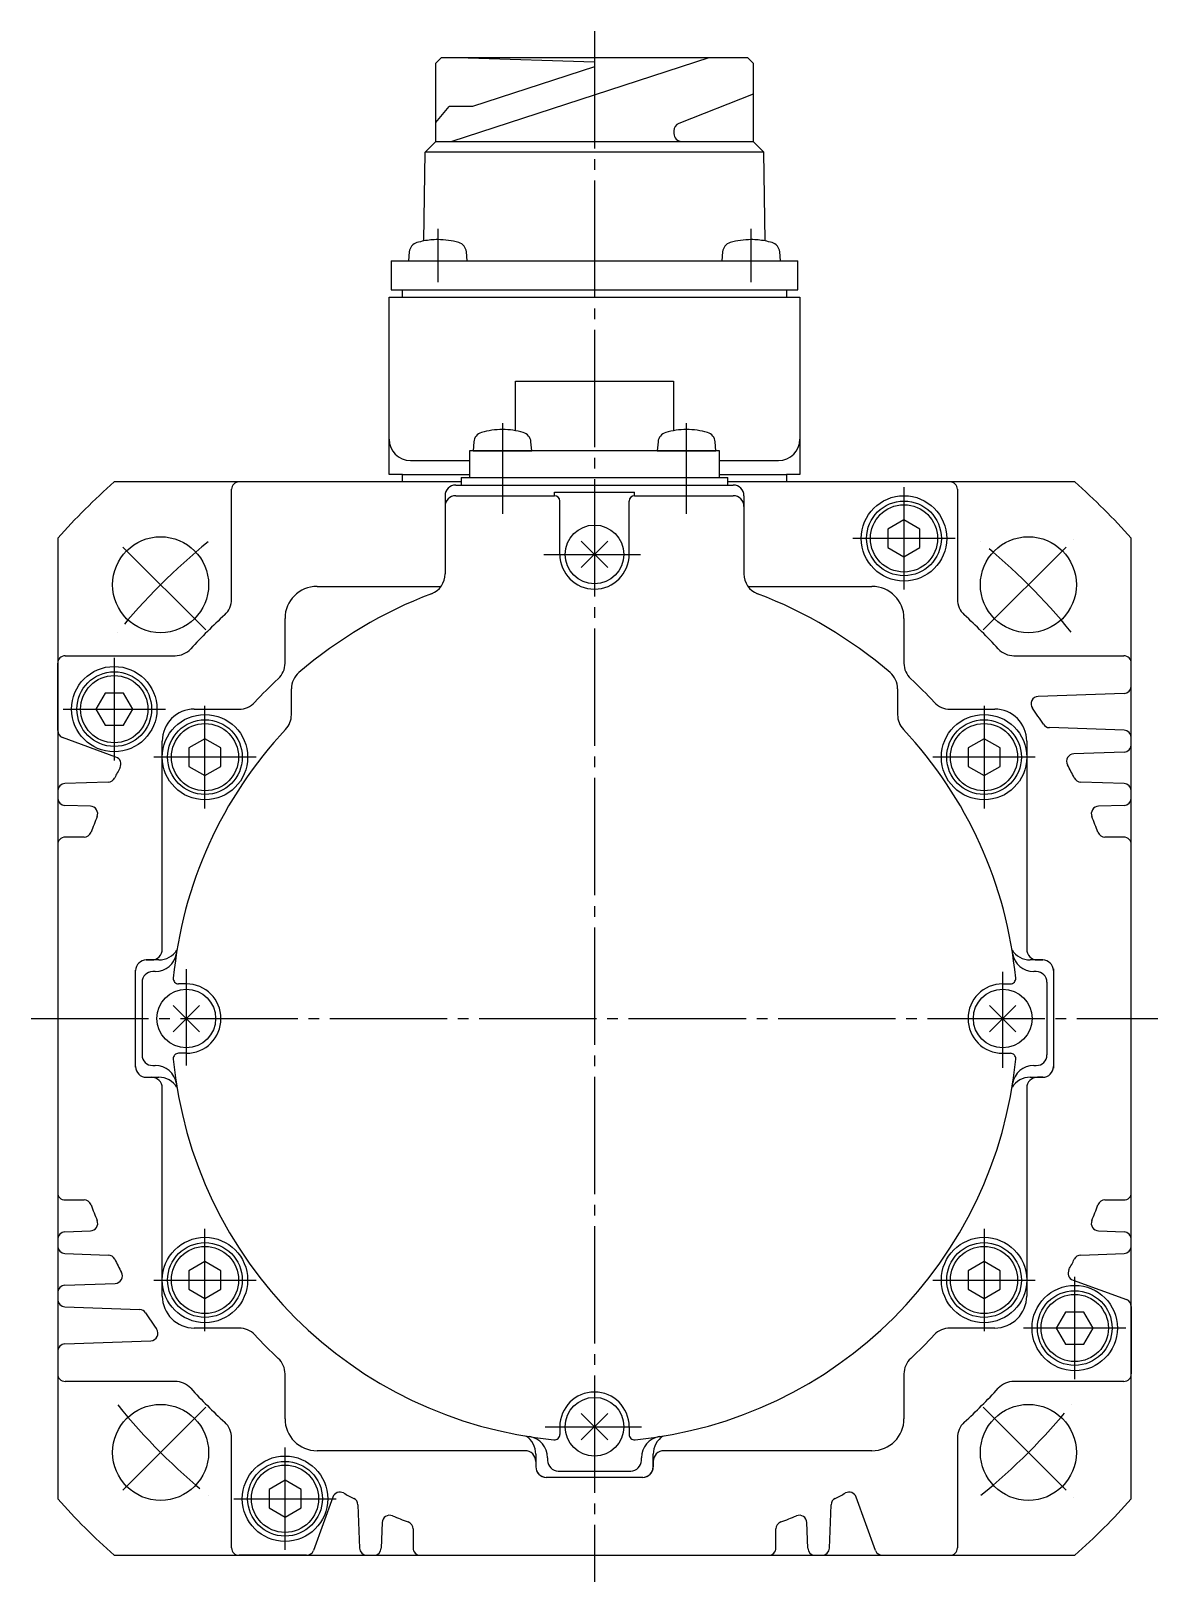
# Model space of a CAD drawing. Extents: x -317 to 315, y -128 to 191.
# Drawn here: x -316.9 to -211.3, y 46.1 to 191.5 of the extents above; entities that cross this region are included whole.
import ezdxf

# ---------------------------------------------------------------- set-up
doc = ezdxf.new("R2010")
doc.units = 0
doc.linetypes.add('DASH_CENTER', pattern=[14, 11, -1, 1, -1])
doc.layers.get('0').update_dxf_attribs({"linetype": 'CONTINUOUS'})

msp = doc.modelspace()

# ---------------------------------------------------------------- linework, layer by layer
at = {"color": 1, "linetype": 'DASH_CENTER'}
for p, q in [((-264.108727910985, 191.4661264802418), (-264.108727910985, 46.11612588211341)), ((-278.7887279109853, 172.9161211383229), (-278.7887279109853, 167.91604278586)), ((-249.4287279109847, 167.91604278586), (-249.4287279109847, 172.9161211383229)), ((-272.738727910986, 154.7161258828551), (-272.7387279109888, 146.2161258828551)), ((-255.4787279109858, 146.2161258828551), (-255.4787279109858, 154.7161258828551)), ((-235.108727910985, 148.7161258798782), (-235.108727910985, 139.1161258821134)), ((-230.3087279139652, 143.9161258828585), (-239.9087279080048, 143.9161258828585)), ((-300.5247271447078, 135.3321251128559), (-309.0100085078373, 143.8174064834361)), ((-227.6927286772623, 135.3321251128559), (-219.2074472992315, 143.8174064834361)), ((-268.8537386786399, 142.4161258828058), (-259.8011108053786, 142.4161258828058)), ((-309.108727910985, 132.7161258798782), (-309.108727910985, 123.1161258821134)), ((-313.9087279080048, 127.9161258828585), (-304.3087279139652, 127.9161258828585)), ((-300.6087278653748, 118.6161258371835), (-300.6087278653748, 128.2161258371821)), ((-227.6087279565962, 128.2161258371821), (-227.6087279565962, 118.6161258371835)), ((-295.8087278653755, 123.4161258371855), (-305.408727865374, 123.4161258371855)), ((-222.808727956596, 123.4161258371855), (-232.4087279565954, 123.4161258371855)), ((-302.358727910985, 103.5313139157929), (-302.358727910985, 98.91612588280572)), ((-225.858727910985, 94.30093784982039), (-225.858727910985, 103.3091248008345)), ((-316.9087279080048, 98.91612588285848), (-211.3087279139652, 98.91612588285848)), ((-302.358727910985, 98.91612588280572), (-302.358727910985, 94.5231269647806)), ((-300.6087278653748, 69.61612592853038), (-300.6087278653748, 79.21612592853347)), ((-227.6087279565962, 79.21612592853072), (-227.6087279565962, 69.61612592853038)), ((-305.408727865374, 74.41612592853147), (-295.8087278653755, 74.41612592853147)), ((-232.4087279565954, 74.41612592853147), (-222.808727956596, 74.41612592853147)), ((-219.108727910985, 65.11612588211341), (-219.108727910985, 74.71612587987823)), ((-214.3087279139652, 69.91612588285847), (-223.9087279080048, 69.91612588285847)), ((-300.5247271447078, 62.50012665286106), (-309.0100085078373, 54.01484527110591)), ((-227.6927286772623, 62.50012665286106), (-219.2074472992315, 54.01484527110591)), ((-268.7239159439721, 60.66612588280572), (-259.715728992959, 60.66612588280572)), ((-293.108727910985, 49.1161258821134), (-293.108727910985, 58.71612587987822)), ((-297.9087279080048, 53.91612588285846), (-288.3087279139652, 53.91612588285846))]:
    msp.add_line(p, q, dxfattribs=at)
at = {"color": 7, "linetype": 'CONTINUOUS'}
for p, q in [((-278.9837279109859, 188.4675204146665), (-278.4837279109859, 188.9675204146664)), ((-249.7337279109859, 188.9675204146664), (-278.4837279109859, 188.9675204146664)), ((-253.4019902287781, 188.9675204146664), (-277.4628289448008, 181.117520414667)), ((-275.9567743287733, 188.9675204146664), (-264.108727910985, 188.5817022492586)), ((-249.2337279109859, 188.4675204146665), (-249.7337279109859, 188.9675204146664)), ((-278.9837279109859, 181.117520414667), (-278.9837279109859, 188.4675204146665)), ((-264.108727910985, 188.1083629310891), (-275.5462509999186, 184.3767990688396)), ((-264.108727910985, 188.5817022492586), (-264.108727910985, 188.1083629310891)), ((-249.2337279109859, 188.4675204146665), (-249.2337279109887, 181.117520414667)), ((-249.2337279109877, 185.5355400576495), (-256.195153634383, 182.8043028134084)), ((-278.9837279109859, 182.8802905671241), (-277.7280081791431, 184.3767990688396)), ((-275.5462509999186, 184.3767990688396), (-277.7280081791431, 184.3767990688396)), ((-256.6712279109859, 182.106116091923), (-256.6712279109859, 181.867520414667)), ((-279.9837279109859, 180.117520414667), (-278.9837279109859, 181.117520414667)), ((-278.9837279109859, 181.117520414667), (-255.9212279109859, 181.117520414667)), ((-255.9212279109859, 181.117520414667), (-249.2337279109887, 181.117520414667)), ((-249.2337279109887, 181.117520414667), (-248.2337279109859, 180.117520414667)), ((-249.2337279109887, 181.117520414667), (-248.2337279109859, 180.117520414667)), ((-280.0927540366809, 171.7949800215087), (-279.9837279109859, 180.117520414667)), ((-248.2337279109859, 180.117520414667), (-279.9837279109859, 180.117520414667)), ((-248.1247017852909, 171.7949800215087), (-248.2337279109859, 180.117520414667)), ((-281.4646032385497, 170.7633700212004), (-281.5387279109853, 169.9161211383229)), ((-276.0387279109853, 169.9161211383229), (-276.1128525834209, 170.7633700212004)), ((-252.1046032385482, 170.7633700212004), (-252.1787279109847, 169.9161211383229)), ((-246.6787279109847, 169.9161211383229), (-246.7528525834203, 170.7633700212004)), ((-283.1587279109843, 169.9161258798799), (-283.1587279109843, 167.2161258798801)), ((-283.1587279109843, 169.9161238521914), (-264.108727910985, 169.9161258798781)), ((-264.108727910985, 169.9161258798781), (-245.0587279109857, 169.9161238521914)), ((-245.0587279109857, 167.2161258798801), (-245.0587279109857, 169.9161258798799)), ((-283.1587279109843, 167.2161258798801), (-264.108727910985, 167.2161258798801)), ((-282.108727910985, 166.5161258798811), (-282.108727910985, 167.2161258798801)), ((-282.108727910985, 167.2161258798801), (-264.108727910985, 167.2161258798801)), ((-264.108727910985, 167.2161258798801), (-245.0587279109857, 167.2161258798801)), ((-264.108727910985, 167.2161258798801), (-246.108727910985, 167.2161258798801)), ((-246.108727910985, 167.2161258798801), (-246.108727910985, 166.5161258798811)), ((-283.358727910985, 153.2161211104771), (-283.358727910985, 166.5161258798811)), ((-283.358727910985, 166.5161258798811), (-282.108727910985, 166.5161258798811)), ((-282.108727910985, 166.5161258798811), (-246.108727910985, 166.5161258798811)), ((-246.108727910985, 166.5161258798811), (-244.858727910985, 166.5161258798811)), ((-244.858727910985, 166.5161258798811), (-244.858727910985, 153.2161211104771)), ((-271.5087279109865, 154.0072143309894), (-271.5087279109865, 158.6661258828531)), ((-271.5087279109865, 158.6661258828531), (-256.7087279109881, 158.6661258828531)), ((-256.7087279109881, 158.6661258828531), (-256.708727910989, 154.0072143309894)), ((-283.358727910985, 149.9161258798808), (-283.358727910985, 153.2161211104771)), ((-275.4146032385505, 152.9633747657332), (-275.488727910986, 152.1161258828565)), ((-269.988727910986, 152.1161258828565), (-270.0628525834216, 152.9633747657332)), ((-258.1546032385511, 152.9633747657332), (-258.2287279109876, 152.1161258828565)), ((-252.7287279109858, 152.1161258828565), (-252.8028525834214, 152.9633747657332)), ((-244.858727910985, 153.2161211104771), (-244.858727910985, 149.9161258798808)), ((-281.358727910985, 151.2161211104771), (-275.8087279109848, 151.2161211104771)), ((-252.408727910987, 152.1161258828565), (-275.8087279109848, 152.1161258828565)), ((-275.8087279109848, 152.1161258828565), (-275.8087279109848, 149.6161258828565)), ((-275.488727910986, 152.1161258828565), (-269.988727910986, 152.1161258828565)), ((-258.2287279109876, 152.1161258828565), (-252.7287279109858, 152.1161258828565)), ((-252.408727910987, 149.6161258828565), (-252.408727910987, 152.1161258828565)), ((-252.408727910987, 151.2161211104771), (-246.858727910985, 151.2161211104771)), ((-282.108727910985, 149.9161258798808), (-283.358727910985, 149.9161258798808)), ((-282.108727910985, 149.2161258798782), (-282.108727910985, 149.9161258798808)), ((-282.108727910985, 149.9161258798808), (-275.8087279109848, 149.9161258798808)), ((-252.408727910987, 149.9161258798808), (-246.108727910985, 149.9161258798808)), ((-246.108727910985, 149.9161258798808), (-246.108727910985, 149.2161258798782)), ((-244.858727910985, 149.9161258798808), (-246.108727910985, 149.9161258798808)), ((-276.608727910985, 149.2161258798782), (-309.1216149492755, 149.2161258798782)), ((-298.108727910985, 138.2212146115248), (-298.108727910985, 148.5161258806233)), ((-277.108727910985, 148.9161258828058), (-251.108727910985, 148.9161258828058)), ((-276.608727910985, 149.6161258828565), (-276.608727910985, 148.9161258828058)), ((-276.608727910985, 149.6161258828565), (-251.608727910985, 149.6161258828565)), ((-267.858727910985, 147.9161260686137), (-267.858727910985, 148.258983530272)), ((-267.858727910985, 148.258983530272), (-260.358727910985, 148.258983530272)), ((-260.358727910985, 147.9161260686137), (-260.358727910985, 148.258983530272)), ((-251.608727910985, 148.9161258828585), (-251.608727910985, 149.6161258828565)), ((-219.0958408610812, 149.2161258798782), (-251.608727910985, 149.2161258798782)), ((-230.108727910985, 148.5161258806233), (-230.108727910985, 138.2212146115248)), ((-278.108727910985, 147.9161258828058), (-278.108727910985, 140.600925270594)), ((-277.108727910985, 147.9161260686137), (-267.858727910985, 147.9161260686137)), ((-267.358727910985, 142.4161258828058), (-267.358727910985, 147.4161260686137)), ((-260.858727910985, 142.4161258828058), (-260.858727910985, 147.4161260686137)), ((-260.358727910985, 147.9161260686137), (-251.108727910985, 147.9161260686137)), ((-250.108727910985, 147.9161258828058), (-250.108727910985, 140.600925270594)), ((-235.108727910985, 145.6481766928677), (-236.608727910985, 144.7821512822752)), ((-233.608727910985, 144.7821512822752), (-235.108727910985, 145.6481766928677)), ((-314.4087279080048, 143.9290129211499), (-314.4087279080048, 53.90323883295463)), ((-236.608727910985, 144.7821512822752), (-236.608727910985, 143.0501004797165)), ((-233.608727910985, 143.0501004797165), (-233.608727910985, 144.7821512822752)), ((-213.8087279139652, 53.9032388333921), (-213.8087279139652, 143.9290129327623)), ((-265.3461647780621, 141.1786890157305), (-262.8712910439088, 143.6535627498811)), ((-262.8712910439088, 141.1786890157305), (-265.3461647780621, 143.6535627498811)), ((-236.608727910985, 143.0501004797165), (-235.108727910985, 142.1840750728492)), ((-235.108727910985, 142.1840750728492), (-233.608727910985, 143.0501004797165)), ((-290.108727910985, 139.4161258828058), (-278.4974394791078, 139.4161258828058)), ((-249.7200163428623, 139.4161258828058), (-238.108727910985, 139.4161258828058)), ((-293.108727910985, 132.2215308496075), (-293.108727910985, 136.4161258828058)), ((-235.108727910985, 136.4161258828058), (-235.108727910985, 132.2215308496075)), ((-313.7087279199258, 132.9161258828585), (-303.4138166396513, 132.9161258828585)), ((-224.8036391823187, 132.9161258828585), (-214.5087279169455, 132.9161258828585)), ((-314.4087279080048, 125.9062711600904), (-314.4087279080048, 132.2161258798782)), ((-213.8087279139652, 130.0921080228631), (-213.8087279139652, 132.2161258798782)), ((-309.974753314127, 129.4161258828585), (-310.8407787172688, 127.9161258828585)), ((-308.242702507843, 129.4161258828585), (-309.974753314127, 129.4161258828585)), ((-307.376677104701, 127.9161258828585), (-308.242702507843, 129.4161258828585)), ((-292.5087279109865, 127.3865052269571), (-292.5087279109865, 129.8266823320196)), ((-235.7087279109845, 129.8266823320196), (-235.7087279109845, 127.3865052269571)), ((-214.4842982678309, 129.3925344426875), (-222.5279973386412, 129.1116422828977)), ((-310.8407787172688, 127.9161258828585), (-309.974753314127, 126.4161258828585)), ((-308.242702507843, 126.4161258828585), (-307.376677104701, 127.9161258828585)), ((-301.608727910985, 127.9161258828058), (-297.4141328776848, 127.9161258828058)), ((-230.8033229441861, 127.9161258828058), (-226.608727910985, 127.9161258828058)), ((-308.9467596797839, 123.4281320203785), (-313.9481420158044, 125.2484863218619)), ((-309.974753314127, 126.4161258828585), (-308.242702507843, 126.4161258828585)), ((-300.6087278653748, 125.1481766447519), (-302.1087278653748, 124.2821512409679)), ((-299.1087278653748, 124.2821512409679), (-300.6087278653748, 125.1481766447519)), ((-227.6087279565962, 125.1481766447519), (-229.1087279565962, 124.2821512409679)), ((-226.1087279565962, 124.2821512409679), (-227.6087279565962, 125.1481766447519)), ((-214.4842982678309, 125.9397173230295), (-221.4856472699537, 126.1842098128749)), ((-213.8087279139652, 124.5921080228631), (-213.8087279139652, 125.2401437428538)), ((-304.608727910985, 105.4161425794669), (-304.608727910985, 124.9161258828058)), ((-302.1087278653748, 124.2821512409679), (-302.1087278653748, 122.5501004334005)), ((-299.1087278653748, 122.5501004334005), (-299.1087278653748, 124.2821512409679)), ((-229.1087279565962, 124.2821512409679), (-229.1087279565962, 122.5501004334005)), ((-226.1087279565962, 122.5501004334005), (-226.1087279565962, 124.2821512409679)), ((-223.608727910985, 124.9161258828058), (-223.608727910985, 105.4161425794669)), ((-214.4842982678309, 123.8925344426875), (-219.1932813762312, 123.7280931328182)), ((-302.1087278653748, 122.5501004334005), (-300.6087278653748, 121.6840750296165)), ((-300.6087278653748, 121.6840750296165), (-299.1087278653748, 122.5501004334005)), ((-229.1087279565962, 122.5501004334005), (-227.6087279565962, 121.6840750296165)), ((-227.6087279565962, 121.6840750296165), (-226.1087279565962, 122.5501004334005)), ((-309.6714861183064, 121.0815540109529), (-313.7331575541382, 120.9397173230295)), ((-214.4842982678309, 120.9397173230295), (-218.5459697036638, 121.0815540109529)), ((-314.4087279080048, 120.2401437428538), (-314.4087279080048, 119.5921080228631)), ((-213.8087279139652, 119.5921080228631), (-213.8087279139652, 120.2401437428538)), ((-311.3349634944096, 118.8087876629774), (-313.7331575541382, 118.8925344426875)), ((-214.4842982678309, 118.8925344426875), (-216.8824923275604, 118.8087876629774)), ((-311.9387394128933, 115.9161258828585), (-313.7087279199258, 115.9161258828585)), ((-214.5087279169455, 115.9161258828585), (-216.2787164090767, 115.9161258828585)), ((-307.108727910985, 94.37416577440806), (-307.108727910985, 103.4580859913081)), ((-307.108727910985, 94.41615092772685), (-307.108727910985, 103.4161509274468)), ((-307.108727910985, 94.41485311345006), (-307.108727910985, 103.4148531134501)), ((-304.9253911749019, 104.4148531134501), (-306.108727910985, 104.4148531134501)), ((-306.1087112144676, 104.4161509273085), (-305.608744607506, 104.416142579606)), ((-305.2640738577755, 103.3161258828063), (-305.5087279109857, 103.3161258828063)), ((-222.108727910985, 104.4148531134501), (-223.2920646470691, 104.4148531134501)), ((-222.7087279109845, 103.3161258828063), (-222.9533819641954, 103.3161258828063)), ((-222.6087112144659, 104.416142579606), (-222.108744607506, 104.4161509273085)), ((-221.108727910985, 103.5710133694288), (-221.108727910985, 94.2613218788851)), ((-221.108727910985, 103.4580859913081), (-221.108727910985, 94.37416577440806)), ((-221.108727910985, 103.4161509274468), (-221.108727910985, 94.41615092772685)), ((-221.108727910985, 103.4148531134501), (-221.108727910985, 94.41485311345006)), ((-306.5087279109857, 102.3161258828063), (-306.5087279109857, 95.51612588280607)), ((-302.358727910985, 102.1661258828058), (-303.0787163636394, 102.1661258828058)), ((-225.858727910985, 102.1661258828058), (-225.1387394583315, 102.1661258828058)), ((-221.7087279109845, 102.3161258828063), (-221.7087279109845, 95.51612588280607)), ((-301.1212910439088, 97.6786890157304), (-303.5961647780621, 100.1535627498811)), ((-303.5961647780621, 97.6786890157304), (-301.1212910439088, 100.1535627498811)), ((-227.0961647780621, 97.6786890157304), (-224.6212910439088, 100.1535627498811)), ((-224.6212910439088, 97.6786890157304), (-227.0961647780621, 100.1535627498811)), ((-305.5087279109857, 94.51612588280607), (-305.2640738577764, 94.51612588280607)), ((-302.358727910985, 95.66612588280572), (-303.0787163636394, 95.66612588280572)), ((-225.858727910985, 95.66612588280572), (-225.1387394583315, 95.66612588280572)), ((-222.9533819641954, 94.51612588280607), (-222.7087279109845, 94.51612588280607)), ((-306.108744607506, 93.4161509278651), (-305.6087112144676, 93.41614257904844)), ((-306.108727910985, 93.41485311345006), (-304.9253911749019, 93.41485311345006)), ((-223.2920646470691, 93.41485311345006), (-222.108727910985, 93.41485311345006)), ((-222.1087112144658, 93.4161509278651), (-222.608744607506, 93.41614257904844)), ((-304.608727910985, 91.4161676241069), (-304.608727910985, 92.41614257918847)), ((-223.608727910985, 92.41614257918847), (-223.608727910985, 91.4161676241069)), ((-304.608727910985, 72.91612588280572), (-304.608727910985, 91.41612588280572)), ((-223.608727910985, 91.41612588280572), (-223.608727910985, 72.91612588280572)), ((-313.7087279199258, 81.91612588285847), (-311.9387394128933, 81.91612588285847)), ((-216.2787164090767, 81.91612588285847), (-214.5087279169455, 81.91612588285847)), ((-313.7331575541382, 78.93971732302947), (-311.3349634944096, 79.02346410273951)), ((-216.8824923275604, 79.02346410273951), (-214.4842982678309, 78.93971732302947)), ((-314.4087279080048, 78.24014374285383), (-314.4087279080048, 77.59210802286309)), ((-213.8087279139652, 77.59210802286309), (-213.8087279139652, 78.24014374285383)), ((-313.7331575541382, 76.89253444268745), (-309.6714861183064, 76.7506977510397)), ((-300.6087278653748, 76.14817673609961), (-302.1087278653748, 75.28215133231646)), ((-299.1087278653748, 75.28215133231646), (-300.6087278653748, 76.14817673609961)), ((-227.6087279565962, 76.14817673609961), (-229.1087279565962, 75.28215133231646)), ((-226.1087279565962, 75.28215133231646), (-227.6087279565962, 76.14817673609961)), ((-218.5459697036638, 76.7506977510397), (-214.4842982678309, 76.89253444268745)), ((-302.1087278653748, 75.28215133231646), (-302.1087278653748, 73.55010052474739)), ((-299.1087278653748, 73.55010052474739), (-299.1087278653748, 75.28215133231646)), ((-229.1087279565962, 75.28215133231646), (-229.1087279565962, 73.55010052474648)), ((-226.1087279565962, 73.55010052474648), (-226.1087279565962, 75.28215133231646)), ((-219.2706961421862, 74.40411974161309), (-214.2693138061657, 72.58376544013063)), ((-314.4087279080048, 73.24014374285383), (-314.4087279080048, 72.59210802286309)), ((-313.7331575541382, 73.93971732302947), (-309.0241744457378, 74.10415863289877)), ((-302.1087278653748, 73.55010052474739), (-300.6087278653748, 72.6840751209624)), ((-300.6087278653748, 72.6840751209624), (-299.1087278653748, 73.55010052474739)), ((-229.1087279565962, 73.55010052474648), (-227.6087279565962, 72.6840751209624)), ((-227.6087279565962, 72.6840751209624), (-226.1087279565962, 73.55010052474648)), ((-313.7331575541382, 71.89253444268745), (-306.7318085520165, 71.6480419528429)), ((-219.974753314127, 71.41612588285847), (-220.8407787172689, 69.91612588285847)), ((-218.242702507843, 71.41612588285847), (-219.974753314127, 71.41612588285847)), ((-217.376677104701, 69.91612588285847), (-218.242702507843, 71.41612588285847)), ((-213.8087279139652, 71.92598060190123), (-213.8087279139652, 65.61612588211341)), ((-297.4141328776848, 69.91612588280572), (-301.608727910985, 69.91612588280572)), ((-226.608727910985, 69.91612588280572), (-230.8033229441861, 69.91612588280572)), ((-220.8407787172689, 69.91612588285847), (-219.974753314127, 68.41612588285847)), ((-218.242702507843, 68.41612588285847), (-217.376677104701, 69.91612588285847)), ((-313.7331575541382, 68.43971732302946), (-305.6894584833279, 68.72060948281927)), ((-219.974753314127, 68.41612588285847), (-218.242702507843, 68.41612588285847)), ((-314.4087279080048, 67.74014374285383), (-314.4087279080048, 65.61612588211341)), ((-293.108727910985, 61.41612588280572), (-293.108727910985, 65.61072091610862)), ((-235.108727910985, 65.61072091610862), (-235.108727910985, 61.41612588280572)), ((-303.4138166396513, 64.91612588285847), (-313.7087279199258, 64.91612588285847)), ((-214.5087279169455, 64.91612588285847), (-224.8036391823187, 64.91612588285847)), ((-265.3461647780621, 59.42868901573053), (-262.8712910439088, 61.90356274988193)), ((-262.8712910439088, 59.42868901573053), (-265.3461647780621, 61.90356274988193)), ((-298.108727910985, 49.31612588136835), (-298.108727910985, 59.61103715046687)), ((-267.358727910985, 60.66612588280572), (-267.358727910985, 59.94613743015401)), ((-260.858727910985, 60.66612588280572), (-260.858727910985, 59.94613743015401)), ((-230.108727910985, 59.61103715046687), (-230.108727910985, 49.31612588136835)), ((-270.608727910985, 58.41612588280572), (-290.108727910985, 58.41612588280572)), ((-270.8764592930799, 58.41612588280572), (-271.608727910985, 58.41612588280572)), ((-238.108727910985, 58.41612588280572), (-257.608727910985, 58.41612588280572)), ((-269.608727910985, 57.41612588280572), (-269.608727910985, 56.91612588280572)), ((-269.6074551416285, 58.09946261888894), (-269.6074551416285, 56.91612588280846)), ((-268.5087279109856, 57.76077993601706), (-268.5087279109856, 57.51612588280607)), ((-259.7087279109845, 57.51612588280607), (-259.7087279109845, 57.76077993601525)), ((-258.608727910985, 57.41612588280572), (-258.608727910985, 56.91612588280572)), ((-258.6074551416285, 56.91612588280846), (-258.6074551416285, 58.09946261888894)), ((-293.108727910985, 55.64817669286771), (-294.608727910985, 54.78215128227515)), ((-291.608727910985, 54.78215128227515), (-293.108727910985, 55.64817669286771)), ((-259.5667678024855, 55.91612588280572), (-268.6506880193872, 55.91612588280572)), ((-259.608727910985, 55.91612588280572), (-268.608727910985, 55.91612588280572)), ((-259.6074551416285, 55.91612588280572), (-268.6074551416285, 55.91612588280572)), ((-267.5087279109856, 56.51612588280608), (-260.7087279109845, 56.51612588280608)), ((-294.608727910985, 54.78215128227515), (-294.608727910985, 53.05010047971649)), ((-291.608727910985, 53.05010047971649), (-291.608727910985, 54.78215128227515)), ((-288.6207340596808, 54.07809412151022), (-290.4410883574373, 49.07671178176446)), ((-237.7763674645319, 49.07671178176446), (-239.596721762289, 54.07809412151022)), ((-294.608727910985, 53.05010047971649), (-293.108727910985, 52.18407507284922)), ((-293.108727910985, 52.18407507284922), (-291.608727910985, 53.05010047971649)), ((-286.2741560428038, 53.35336767181292), (-286.1323193548813, 49.29169623225374)), ((-242.0851364670887, 49.29169623225374), (-241.9432997791662, 53.35336767181292)), ((-284.0013896911038, 51.68989029198332), (-284.0851364819899, 49.29169623225374)), ((-281.108727910985, 51.08611438095016), (-281.108727910985, 49.31612588136835)), ((-247.108727910985, 49.31612588136835), (-247.108727910985, 51.08611438095016)), ((-244.1323193548813, 49.29169623225374), (-244.2160661308661, 51.68989029198332)), ((-309.1216149567252, 48.61612588211341), (-219.0958408656814, 48.61612588211341)), ((-291.0988731919422, 48.61612588211341), (-297.4087279080048, 48.61612588211341)), ((-285.4327457635299, 48.61612588211341), (-284.7847100584402, 48.61612588211341)), ((-243.4327457635298, 48.61612588211341), (-242.7847100584402, 48.61612588211341)), ((-237.1186078450026, 48.61612588211341), (-230.8087279139652, 48.61612588211341))]:
    msp.add_line(p, q, dxfattribs=at)
for centre, radius in [((-235.108727910985, 143.9161258828585), 4), ((-235.108727910985, 143.9161258828585), 3.5), ((-235.108727910985, 143.9161258828585), 3.150000005960578), ((-304.7673678188218, 139.5747658018713), 4.5), ((-264.108727910985, 142.4161258828058), 2.75), ((-223.4500879882469, 139.5747658018713), 4.5), ((-309.108727910985, 127.9161258828585), 4), ((-309.108727910985, 127.9161258828585), 3.5), ((-309.108727910985, 127.9161258828585), 3.150000002235187), ((-300.6087278653748, 123.4161258371855), 4), ((-300.6087278653748, 123.4161258371855), 3.5), ((-300.6087278653748, 123.4161258371855), 3.149999999999693), ((-227.6087279565962, 123.4161258371855), 4), ((-227.6087279565962, 123.4161258371855), 3.5), ((-227.6087279565962, 123.4161258371855), 3.149999999997788), ((-302.358727910985, 98.91612588280572), 2.75), ((-225.858727910985, 98.91612588280572), 2.75), ((-300.6087278653748, 74.41612592853147), 4), ((-300.6087278653748, 74.41612592853147), 3.5), ((-300.6087278653748, 74.41612592853147), 3.149999999999693), ((-227.6087279565962, 74.41612592853147), 4), ((-227.6087279565962, 74.41612592853147), 3.5), ((-227.6087279565962, 74.41612592853147), 3.149999999997788), ((-219.108727910985, 69.91612588285847), 4), ((-219.108727910985, 69.91612588285847), 3.5), ((-219.108727910985, 69.91612588285847), 3.149999998509883), ((-304.7673678188218, 58.25748596012039), 4.5), ((-264.108727910985, 60.66612588280572), 2.75), ((-223.4500879882469, 58.25748596012039), 4.5), ((-293.108727910985, 53.91612588285846), 4), ((-293.108727910985, 53.91612588285846), 3.5), ((-293.108727910985, 53.91612588285846), 3.14999999105919)]:
    msp.add_circle(centre, radius, dxfattribs=at)
for centre, radius, start, end in [((-255.9212279109859, 182.106116091923), 0.7499999999981132, 111.4220025027506, 180), ((-255.9212279109859, 181.867520414667), 0.7500000000000285, 180, 270), ((-280.468408540455, 170.6762142784532), 1.00000000000041, 106.2570278967603, 175.000000000041), ((-278.7887279109853, 164.9161211383229), 6.999999999999197, 100.7506371903956, 106.2570278966132), ((-278.7887279109853, 164.9161211383229), 7, 90, 100.7506371903956), ((-278.7887279109853, 164.9161211383229), 6.999999999999731, 73.74297210338685, 90), ((-277.109047281512, 170.6762142784532), 0.9999999999993477, 4.99999999997691, 73.74297210343668), ((-251.108408540458, 170.6762142784532), 0.9999999999994075, 106.2570278965633, 175.0000000000186), ((-249.4287279109847, 164.9161211383229), 7, 90, 106.2570278966132), ((-249.4287279109847, 164.9161211383229), 6.999999999999031, 79.24936280961145, 90), ((-249.4287279109847, 164.9161211383229), 6.999999999999692, 73.74297210338796, 79.24936280961145), ((-247.7490472815151, 170.6762142784532), 1.000000000003, 4.9999999999586, 73.74297210324129), ((-272.738727910986, 147.1161258828565), 7, 90, 106.2570278966132), ((-272.738727910986, 147.1161258828565), 6.999999999999682, 73.74297210338818, 90), ((-255.4787279109858, 147.1161258828565), 7, 90, 106.2570278966127), ((-255.4787279109858, 147.1161258828565), 6.999999999999445, 73.74297210339489, 90), ((-281.358727910985, 153.2161211104771), 2, 180, 270), ((-274.4184085404584, 152.8762190229895), 0.999999999997054, 106.2570278966535, 175.0000000002275), ((-271.0590472815118, 152.8762190229895), 0.9999999999981367, 4.99999999978191, 73.74297210344969), ((-257.15840854046, 152.8762190229895), 0.9999999999965448, 106.2570278965535, 175.0000000002223), ((-253.7990472815134, 152.8762190229895), 0.9999999999998923, 4.99999999977311, 73.7429721034012), ((-246.858727910985, 153.2161211104771), 2, 270, 0), ((-264.1087278615564, 98.91612593228712), 67.49999999810996, 131.8249926615495, 138.1750074595417), ((-297.4087279080048, 148.5161258806233), 0.6999999992549136, 90, 180), ((-277.108727910985, 147.9161258828058), 1, 90, 180), ((-251.108727910985, 147.9161258828058), 1, 0, 90), ((-230.8087279139652, 148.5161258806233), 0.7000000029802039, 0, 90), ((-264.1087279604175, 98.91612593229095), 67.49999999811028, 41.82499254045366, 48.17500733844529), ((-277.108727910985, 146.9161260686137), 1, 90, 180), ((-267.858727910985, 147.4161260686137), 0.5, 0, 90), ((-260.358727910985, 147.4161260686137), 0.5, 90, 180), ((-251.108727910985, 146.9161260686137), 1, 0, 90), ((-264.108727910985, 142.4161258828058), 3.25, 180, 0), ((-280.108727910985, 140.600925270594), 2.000000000001433, 290.9984482534023, 0), ((-248.108727910985, 140.600925270594), 2, 180, 249.0015517466221), ((-300.108727910985, 138.2212146115248), 2.00000000362173, 312.4869402465012, 0), ((-290.108727910985, 136.4161258828058), 3, 90, 180), ((-264.108727910985, 98.91612588280572), 42.65000000000028, 110.9984482533937, 130.4998829180144), ((-264.108727910985, 98.91612588280572), 42.64999999999962, 49.50011708198561, 69.00155174660523), ((-238.108727910985, 136.4161258828058), 3, 0, 90), ((-228.108727910985, 138.2212146115248), 2, 180, 227.513059753497), ((-264.1087278906959, 98.91612590314757), 51.29999999482311, 132.4869403267816, 137.5130597403185), ((-264.1087279312737, 98.91612590314712), 51.29999999482308, 42.48694025968224, 47.51305967321922), ((-313.7087279199258, 132.2161258798782), 0.7000000029802891, 90, 180), ((-303.4138166396513, 134.9161258828585), 2, 270, 317.5130596747965), ((-224.8036391823187, 134.9161258828585), 2.000000006137949, 222.4869403252035, 270), ((-214.5087279169455, 132.2161258798782), 0.7000000029802891, 0, 90), ((-295.108727910985, 132.2215308496075), 2.000000000028117, 312.9467755899674, 0), ((-290.5087279109865, 129.8266823320196), 1.999999999998133, 130.4998829180483, 180), ((-237.7087279109845, 129.8266823320196), 2, 0, 49.50011708192878), ((-233.108727910985, 132.2215308496075), 2, 180, 227.0532244099932), ((-264.108727910985, 98.91612588280572), 43.50000000000115, 132.946775590001, 137.0532244099086), ((-264.108727910985, 98.91612588280572), 43.50000000000109, 42.94677559000447, 47.05322441000085), ((-214.5087279169455, 130.0921080228631), 0.7000000013111309, 272.0000001127859, 0), ((-301.608727910985, 124.9161258828058), 3, 90, 180), ((-297.4141328776848, 129.9161258828058), 2, 270, 317.0532244100073), ((-230.8033229441861, 129.9161258828058), 2.000000000026149, 222.9467755899487, 270), ((-226.608727910985, 124.9161258828058), 3, 0, 90), ((-222.5035676895275, 128.4120687027229), 0.7000000013102755, 92.00000011271383, 215.3347011529894), ((-264.1087279171552, 98.9161258919051), 50.29999999604701, 33.25631784943278, 35.33470174001623), ((-294.5087279109865, 127.3865052269571), 1.999999999998023, 316.8773371755309, 0), ((-294.5087279109865, 127.3865052269571), 1.999999999998023, 316.8773371755309, 0), ((-233.7087279109845, 127.3865052269571), 2, 180, 223.1226628244719), ((-221.4612176357403, 126.8837833930497), 0.6999999971365093, 213.2563183031997, 268.0000011061501), ((-313.7087279199258, 125.9062711600904), 0.6999999880789574, 180, 250.0000004451972), ((-264.108727910985, 98.91612588280572), 39.65000000000165, 136.8773371754877, 174.5034715901681), ((-264.108727910985, 98.91612588280572), 39.65000000000104, 5.496528409831848, 43.12266282451311), ((-214.5087279169455, 125.2401437428538), 0.7000000029802891, 0, 87.99999988721433), ((-219.1688517271175, 123.0285195526425), 0.7000000013111844, 92.00000011271128, 208.2156866473817), ((-214.5087279169455, 124.5921080228631), 0.7000000013111168, 272.0000001127859, 0), ((-264.1087279448528, 98.91612581713377), 50.30000000124551, 152.1129644273619, 153.3631952438886), ((-309.1861737756624, 122.7703471895997), 0.6999999979327884, 332.1129647907635, 70.0000002366449), ((-264.1087279403525, 98.91612593945072), 50.30000000293075, 26.63680459927638, 28.21568651687717), ((-313.7087279199258, 120.2401437428538), 0.7000000007911354, 91.99999889376369, 180), ((-309.6959157674208, 121.7811275911276), 0.700000001310214, 272.0000001127699, 333.3631948884858), ((-218.5215400545492, 121.7811275911276), 0.6999999957626056, 206.6368051115173, 267.9999998872138), ((-214.5087279169455, 120.2401437428538), 0.7000000029802891, 0, 87.99999988721433), ((-313.7087279199258, 119.5921080228631), 0.6999999880789574, 180, 268.000001106236), ((-214.5087279169455, 119.5921080228631), 0.7000000013111168, 272.0000001127859, 0), ((-311.3593931435242, 118.1092140828018), 0.7000000008406789, 337.8931484077758, 87.99999988721407), ((-264.1087279550299, 98.91612576934594), 50.29999999683863, 157.8931479306283, 159.692475091967), ((-216.8580626784458, 118.1092140828018), 0.7000000013111168, 92.00000011278595, 202.1068515922513), ((-264.1087278669485, 98.9161257693678), 50.29999999683916, 20.30752490800628, 22.10685206934464), ((-311.9387394128933, 116.6161258821134), 0.6999999992548993, 270, 339.6924748425145), ((-216.2787164090767, 116.6161258821134), 0.700000003664213, 200.3075251574887, 270), ((-313.7087279199258, 115.2161258798782), 0.7000000029802891, 90, 180), ((-214.5087279169455, 115.2161258798782), 0.7000000029802891, 0, 90), ((-305.608727910985, 105.4161425794669), 1.000000000000277, 269.9990433598132, 0), ((-305.2640738577755, 105.3161258828063), 2, 270, 351.160826158503), ((-304.9253911749019, 106.4148531134501), 2, 270, 327.7718513928383), ((-223.2920646470691, 106.4148531134501), 2.000000000000841, 212.22814860715, 270), ((-222.9533819641954, 105.3161258828063), 2.000000000000093, 188.8391738414963, 270), ((-222.608727910985, 105.4161425794669), 1, 180, 270.0009566400826), ((-306.108727910985, 103.4161509274468), 1.000000000001087, 89.9990433600184, 180), ((-306.108727910985, 103.4148531134501), 1, 90, 180), ((-305.5087279109857, 102.3161258828063), 1, 90, 180), ((-222.7087279109845, 102.3161258828063), 1, 0, 90), ((-222.108727910985, 103.4161509274468), 1, 0, 90.00095664018517), ((-222.108727910985, 103.4148531134501), 1, 0, 90), ((-303.0787163636394, 102.6661258828058), 0.5000000000007713, 174.5034715899512, 270), ((-302.358727910985, 98.91612588280572), 3.25, 270, 90), ((-225.858727910985, 98.91612588280572), 3.250000000000085, 90, 270), ((-225.1387394583315, 102.6661258828058), 0.5, 270, 5.496528410038789), ((-305.5087279109857, 95.51612588280607), 1, 180, 270), ((-305.2640738577764, 92.51612588280607), 2.000000000000848, 8.83917384149217, 90), ((-303.0787163636394, 95.16612588280572), 0.5, 90, 185.4965284097359), ((-264.108727910985, 98.91612588280572), 39.6500000000007, 185.4965284098278, 264.5034715901719), ((-264.108727910985, 98.91612588280572), 39.64999999999895, 275.4965284098279, 354.5034715901719), ((-225.1387394583315, 95.16612588280572), 0.4999999999996034, 354.5034715902541, 90), ((-222.9533819641954, 92.51612588280607), 2, 90, 171.1608261585045), ((-222.7087279109845, 95.51612588280607), 1, 270, 0), ((-306.108727910985, 94.41615092772685), 1, 180, 269.9990433598132), ((-306.108727910985, 94.41485311345006), 1, 180, 270), ((-305.608727910985, 92.41614257918847), 1, 0, 89.9990433600184), ((-304.9253911749019, 91.41485311345006), 1.999999999999221, 32.19770669752382, 90), ((-223.2920646470691, 91.41485311345006), 2, 90, 147.8022933024883), ((-222.608727910985, 92.41614257918847), 0.9999999999993248, 90.00095664018517, 180), ((-222.108727910985, 94.41485311345006), 1, 270, 0), ((-222.108727910985, 94.41615092772685), 1.000000000001144, 270.0009566400826, 0), ((-313.7087279199258, 82.6161258821134), 0.6999999880789574, 180, 270), ((-311.9387394128933, 81.21612587987823), 0.70000000366465, 20.30752515755855, 90), ((-264.1087279537699, 98.91612599312352), 50.29999999818592, 200.3075249080443, 202.1068520693358), ((-264.1087278682086, 98.91612599310169), 50.29999999818638, 337.8931479306913, 339.6924750919824), ((-216.2787164090767, 81.21612587987823), 0.7000000029802323, 90, 159.6924748424382), ((-214.5087279169455, 82.6161258821134), 0.699999999254942, 270, 0), ((-311.3593931435242, 79.72303768291513), 0.7000000013111592, 272.0000001127858, 22.10685130971943), ((-216.8580626784458, 79.72303768291513), 0.6999999994378947, 157.8931486902534, 267.9999998872142), ((-313.7087279199258, 78.24014374285383), 0.7000000007910787, 91.99999889376384, 180), ((-214.5087279169455, 78.24014374285383), 0.7000000029802891, 0, 87.99999988721419), ((-313.7087279199258, 77.59210802286309), 0.6999999880789574, 180, 268.0000011062362), ((-214.5087279169455, 77.59210802286309), 0.7000000013111592, 272.0000001127858, 0), ((-309.6959157674208, 76.05112417086407), 0.699999995763096, 26.63680511158179, 87.99999988723278), ((-264.1087278801007, 98.91612582334328), 50.30000000464576, 206.6368045993178, 208.2156865168662), ((-264.108727842061, 98.9161260166143), 50.30000000208038, 332.1129643401907, 333.3631951529254), ((-218.5215400545492, 76.05112417086407), 0.7000000013111582, 92.00000011278351, 153.363194888415), ((-309.0486040948523, 74.80373221307441), 0.7000000013111592, 272.0000001127858, 28.21568637866068), ((-219.0312820463076, 75.06190457239194), 0.6999999996753381, 152.1129645212555, 250.0000002366461), ((-313.7087279199258, 73.24014374285383), 0.7000000007910787, 91.99999889376384, 180), ((-301.608727910985, 72.91612588280572), 3, 180, 270), ((-226.608727910985, 72.91612588280572), 3, 270, 0), ((-313.7087279199258, 72.59210802286309), 0.6999999880789574, 180, 268.0000011062362), ((-306.7562382011309, 70.94846837266726), 0.7000000075543559, 33.25631737936653, 87.99999988723278), ((-264.1087279365477, 98.9161259203383), 50.29999999706847, 213.2563179171212, 215.3347018041561), ((-214.5087279169455, 71.92598060190123), 0.7000000029802891, 0, 69.99999929909976), ((-305.7138881324426, 69.42018306299491), 0.7000000013111632, 272.0000001127951, 35.33470115293381), ((-297.4141328776848, 67.91612588280572), 2.000000000046986, 42.9467755912796, 90), ((-230.8033229441861, 67.91612588280572), 2, 90, 137.0532244087731), ((-313.7087279199258, 67.74014374285383), 0.7000000007910787, 91.99999889376384, 180), ((-264.108727910985, 98.91612588280572), 43.49999999990761, 222.9467755900322, 227.053224409962), ((-264.108727910985, 98.91612588280572), 43.49999999997182, 312.9467755901318, 317.0532244100544), ((-295.108727910985, 65.61072091610862), 2, 0, 47.05322440879517), ((-233.108727910985, 65.61072091610862), 1.999999999980836, 132.9467755891647, 180), ((-313.7087279199258, 65.61612588211341), 0.6999999880789574, 180, 270), ((-214.5087279169455, 65.61612588211341), 0.699999999254942, 270, 0), ((-303.4138166396513, 62.91612588285847), 2.000000003621801, 42.48694024650345, 90), ((-264.1087278888332, 98.91612586070671), 51.29999999745474, 222.4869402598105, 227.5130596730894), ((-264.1087279331363, 98.91612586070718), 51.29999999745471, 312.4869403269098, 317.5130597401887), ((-224.8036391823187, 62.91612588285847), 1.999999999999993, 90, 137.5130597534965), ((-264.108727910985, 60.66612588280572), 3.25, 0, 180), ((-300.108727910985, 59.61103715046687), 2, 0, 47.51305975349879), ((-290.108727910985, 61.41612588280572), 3, 180, 270), ((-238.108727910985, 61.41612588280572), 3, 270, 0), ((-228.108727910985, 59.61103715046687), 2.000000003621786, 132.486940246503, 180), ((-271.6074551416285, 58.09946261888894), 2, 0, 57.7718513928825), ((-270.5087279109856, 57.76077993601706), 2, 0, 81.1608261584985), ((-267.858727910985, 59.94613743015401), 0.5000000000014193, 264.5034715902676, 0), ((-260.358727910985, 59.94613743015401), 0.5, 180, 275.4965284097195), ((-257.7087279109845, 57.76077993601525), 2.000000000001183, 98.83917384154341, 180), ((-256.6074551416285, 58.09946261888894), 2.000000000001567, 122.1977066975392, 180), ((-270.608727910985, 57.41612588280572), 1, 0, 90), ((-257.608727910985, 57.41612588280572), 1, 90, 180), ((-268.608727910985, 56.91612588280572), 1, 180, 270), ((-268.6074551416285, 56.91612588280572), 1, 179.9999999998437, 270), ((-267.5087279109856, 57.51612588280607), 1, 180, 270), ((-260.7087279109845, 57.51612588280607), 1, 270, 0), ((-259.608727910985, 56.91612588280572), 1, 270, 0), ((-259.6074551416285, 56.91612588280572), 1, 270, 1.5633e-10), ((-264.108727910985, 98.91612588285848), 67.50000000169041, 221.824992606771, 228.1750073976947), ((-287.9629492251768, 53.83868002190633), 0.7000000049026767, 62.11296371272958, 160.0000000544027), ((-264.1087275011051, 98.91612567164854), 50.29999999869182, 242.1129639918977, 243.3631947991149), ((-286.9737296192532, 53.3289380226974), 0.6999999975872612, 2.00000012350434, 63.36319529781997), ((-241.2437262027159, 53.3289380226974), 0.6999999974223645, 116.6368047022528, 177.9999998764982), ((-264.1087283208633, 98.9161256716493), 50.29999999869178, 296.636805200883, 297.8870360081003), ((-240.2545065967931, 53.83868002190633), 0.6999999997091708, 19.99999994559412, 117.8870362872704), ((-264.1087279128476, 98.91612588099579), 67.50000000183631, 311.8249926045385, 318.1750073954616), ((-283.3018161146537, 51.66546064286871), 0.7000000056932744, 67.89314823998639, 177.9999998765722), ((-244.9156397073164, 51.66546064286871), 0.6999999975880816, 2.0000001234275, 112.1068517599446), ((-264.1087276427069, 98.91612577876153), 50.30000000289746, 247.8931477431525, 249.692474888448), ((-281.8087279139652, 51.08611438095016), 0.7000000029801754, 0, 69.69247559458857), ((-246.4087279080048, 51.08611438095016), 0.7000000014634339, 110.3075255492793, 180), ((-264.1087280257217, 98.91612583833843), 50.30000000031179, 290.3075249080558, 292.1068520692708), ((-297.4087279080048, 49.31612588136835), 0.7000000029802323, 180, 270), ((-291.0988731919422, 49.31612588136835), 0.699999999254942, 270, 340.000000054425), ((-285.4327457635299, 49.31612588136835), 0.7000000124802221, 182.0000000808612, 270), ((-284.7847100584402, 49.31612588136835), 0.699999999254942, 270, 357.9999998765726), ((-280.4087279080048, 49.31612588136835), 0.7000000029802323, 180, 270), ((-247.8087279139652, 49.31612588136835), 0.699999999254942, 270, 0), ((-243.4327457635298, 49.31612588136835), 0.7000000124802221, 182.0000000808612, 270), ((-242.7847100584402, 49.31612588136835), 0.699999999254942, 270, 357.9999998765725), ((-237.1185826300278, 49.31612588136835), 0.6999999997090907, 199.9999999455965, 270), ((-230.8087279139652, 49.31612588136835), 0.699999999254942, 270, 0)]:
    msp.add_arc(centre, radius, start, end, dxfattribs=at)
at = {"color": 1, "linetype": 'DASH_CENTER'}
for centre, radius, start, end in [((-264.1087279306251, 98.91612586321838), 57.49999999858729, 129.018594160338, 140.9814057892841), ((-264.1087278913449, 98.91612586321838), 57.49999999858729, 39.01859421071589, 50.98140583966199), ((-264.1087279152171, 98.91612588709054), 57.50000000789397, 219.0185941977734, 230.9814058274154), ((-264.108727906753, 98.91612588709054), 57.50000000789397, 309.0185941725846, 320.9814058022266)]:
    msp.add_arc(centre, radius, start, end, dxfattribs=at)

doc.saveas('drawing.dxf')
